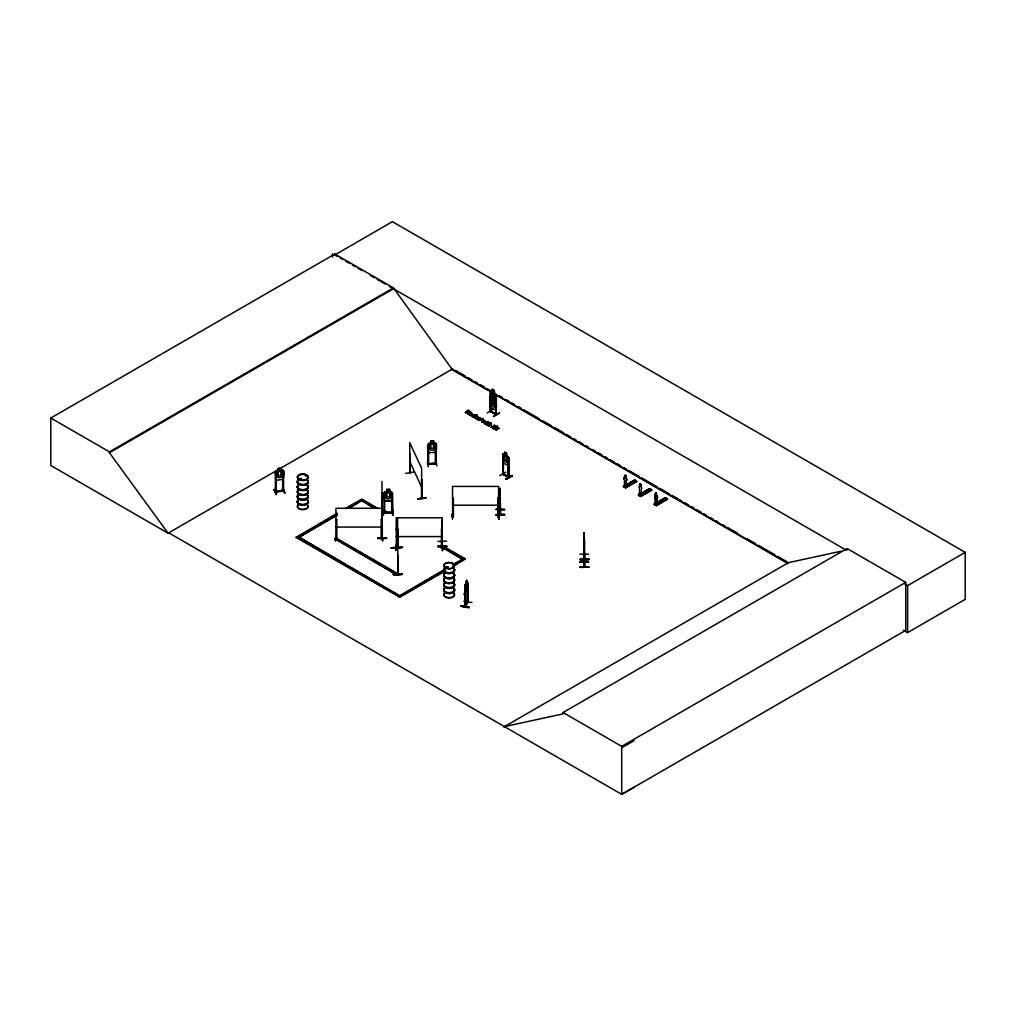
<?xml version="1.0" encoding="UTF-8"?>
<svg xmlns="http://www.w3.org/2000/svg" width="1016" height="1016" viewBox="0 0 1016 1016"><rect width="100%" height="100%" fill="white"/><g stroke="black" fill="none" stroke-linecap="round" stroke-linejoin="round"><path stroke-width="1.5" d="M500.012 503.733L499.961 500.291M584.098 549.643L584.429 554.838M584.111 543.89L584.314 540.499M499.897 503.365L500.037 506.933L500.139 488.074L500.444 514.68L500.139 490.957M499.923 496.532L500.139 498.589M499.872 499.707L499.859 501.053L499.961 494.081M499.872 498.653L499.897 497.408L499.847 500.329M584.2 554.774L584.314 552.958M584.149 543.649L584.187 542.607M584.149 551.332L584.187 550.291M625.983 486.486L626.351 480.555A1.918 1.105 60 0 0 626.059 477.926L626.059 476.237L625.983 477.977A1.918 1.105 60 0 1 626.262 480.606L626.351 480.555M640.982 484.454L640.982 486.639A1.918 1.105 60 0 1 641.35 489.217L640.982 495.148L639.28 493.966L639.28 495.338M656.755 504.254L657.035 498.373A1.918 1.105 60 0 0 656.844 495.694L656.755 495.745A1.918 1.105 60 0 1 657.035 498.373L656.844 504.203M465.087 594.538C467.741 592.798 459.524 596.989 467.385 590.906L467.576 588.137M467.398 590.944L467.69 588.162M625.208 487.451L625.729 487.883L625.437 486.689L626.72 486.143L626.72 486.956L624.611 485.724L624.421 479.45A1.918 1.105 60 0 1 624.713 477.152L624.649 475.31L625.729 475.361M624.535 485.902L625.043 485.216M625.081 485.356L624.891 487.032L624.688 484.962L625.145 485.61L624.408 485.712L625.272 485.61M639.978 494.373L639.877 494.424M655.358 503.707L655.117 497.269A1.918 1.105 60 0 1 655.396 494.97L655.574 492.887M469.113 607.301C454.952 603.199 461.645 608.266 469.138 607.238M584.035 554.38L584.289 559.27M584.594 540.042L584.619 567.017L584.429 561.365M584.644 559.27L584.479 554.457M584.644 566.268L584.314 566.293M584.073 535.953L584.289 566.471M475.056 418.211L475.336 416.357L477.342 416.344L475.336 416.75L475.056 418.211C474.586 414.668 471.907 418.592 474.853 416.09L476.834 414.947L474.853 416.484L477.342 416.738M464.884 586.588L465.214 585.229L464.909 606.793L467.716 602.082L464.884 605.993M467.398 602.602L467.678 583.336L467.563 602.158M467.982 602.247L467.97 583.387M474.523 417.906L474.79 416.7M382.359 512.102L381.978 492.862L382.105 538.67M397.548 517.512L397.942 573.913M397.942 574.256L397.853 555.066M299.199 479.374C299.949 477.177 301.498 480.644 299.25 479.285M305.613 475.463L306.184 475.425M445.503 567.538L447.142 567.411M446.57 567.677L446.303 567.677M452.171 563.588L452.45 564.197M645.744 491.325C644.754 493.09 647.992 491.198 645.897 491.414M662.292 501.002L661.518 501.193M662.457 500.977L661.213 500.774M442.062 541.985L442.493 540.868L442.15 542.1M442.15 546.519L442.15 522.795M500.05 509.118L500.52 510.197L500.139 509.067M654.888 504.698L665.912 498.335L654.875 504.711L654.342 503.377L655.46 502.73L654.495 504.126L656.222 505.117L657.339 503.809L657.492 504.723L655.726 503.504M410.197 461.95L409.931 473.304L409.702 442.595L421.615 468.274L421.64 498.538L421.678 497.281M382.321 511.404L386.448 511.454M381.978 537.108L381.978 538.29M508.737 463.588L508.051 465.582L508.8 463.639M442.112 545.389C445.097 545.351 441.096 557.682 442.392 545.249M640.131 494.297L639.381 493.903L639.381 495.275M655.815 502.984L655.218 503.593L656.057 503.072M282.639 479.196C284.912 472.77 285.026 466.7 276.339 471.005L275.476 471.983L275.336 492.201L283.439 489.928M283.654 476.86L282.727 479.311L276.314 480.339L275.501 478.231M392.417 498.767L391.478 501.053L384.886 501.079M392.506 498.78L391.541 501.129L384.886 501.129L384.01 498.78M274.015 489.674L276.517 494.513L274.091 489.344M639.648 483.972L640.398 483.73M493.293 409.181L487.197 412.966M505.803 472.199L499.707 475.691M427.342 461.874L428.206 466.738M335.775 536.029L335.432 541.071L335.851 536.092M383.807 509.841L383.388 515.175L383.807 510.095M396.05 545.249L396.113 550.215M396.088 550.532L396.088 545.224M490.665 411.061L491.084 410.947M490.144 404.178L490.284 391.249L492.354 391.693L492.214 389.306L494.22 390.462L494.157 392.811L496.291 394.703L496.291 414.909L490.182 411.391M490.436 410.578L490.855 411.785L491.007 405.359M495.706 414.617L495.706 413.931M496.494 414.109L490.855 411.29L496.494 414.719M451.942 514.21L452.476 519.214M508.19 458.483L508.952 458.686L508.19 458.483L508.114 477.279L508.521 476.479L509.016 477.52L502.958 473.989L502.869 454.038M494.335 425.221L494.297 426.11L491.109 427.482L494.335 425.221C490.207 432.143 504.126 421.094 493.42 428.815L492.938 428.142L494.297 425.717M492.938 428.536L494.297 426.11M493.687 427.8L494.944 425.577M469.151 411.302C468.528 413.918 470.802 410.451 468.49 410.312A1.448 0.838 0 0 0 467.665 410.235C466.788 412.496 462.445 413.029 468.059 412.128M497.383 429.057L495.77 429.717L494.106 428.587L496.57 429.997L497.383 429.45L496.735 427.584L499.059 428.511L497.802 427.634A1.448 0.838 0 0 0 496.989 427.546C495.77 428.142 496.583 431.483 494.64 428.282C497.294 431.025 495.325 427.533 496.989 427.152A1.448 0.838 0 0 1 497.802 427.241L499.059 428.511M465.48 587.578L465.544 606.387L464.884 606.679M467.982 602.209L465.188 606.857L465.29 585.775L466.75 580.365L466.725 582.816L467.665 582.041L467.678 602.666M465.226 585.279L466.661 580.352M465.912 582.054L466.484 581.127M465.912 582.816L466.484 581.889M465.137 585.267L467.309 581.609M464.795 587.68L467.601 583.044M464.769 588.747L467.601 584.124M655.892 503.123L655.764 504.736M300.469 479.374L299.669 479.158M306.362 475.64L305.511 475.577L306.184 475.894M428.003 463.791L436.372 463.042M435.585 463.067C440.055 464.68 424.32 464.147 428.739 464.198M436.372 463.728L435.42 463.791L436.359 463.944M445.503 567.296L446.57 567.449M631.508 482.714L630.745 483.299M282.626 490.309L275.399 491.274L275.26 492.036L283.54 490.639L282.626 490.791L282.715 471.983L283.54 472.021L282.791 472.148M275.412 491.985L276.174 491.884M276.098 473.1L276.111 492.125L276.174 473.265L275.349 473.227L276.174 473.265M282.715 490.093L283.591 490.855L275.526 492.201M283.591 490.855L283.54 470.637L282.639 470.027M493.992 406.425L495.008 405.143L495.008 400.825L494.132 399.402M275.501 472.034L276.365 471.068M486.778 422.186C486.194 420.853 481.8 425.183 484.645 421.208C479.641 423.659 483.438 420.586 484.048 420.218M484.099 422.402L485.381 420.992L482.6 421.538M336.817 538.01L335.991 537.794M452.463 516.141C454.774 516.23 451.46 515.404 452.628 516.852L452.526 486.41L498.577 486.41L498.665 516.801L498.64 515.925L497.7 516.318M452.615 516.585L453.403 516.801L453.314 497.827L452.526 497.84L453.314 498.005L453.288 516.827M441.401 547.51L442.176 547.281M396.316 547.281L396.316 548.246L396.215 517.804L442.265 517.804L442.176 548.246L443.7 546.43L465.239 558.864L452.958 566.534M383.87 511.912L384.835 511.912L383.985 511.899M383.87 512.597L392.417 512.559M391.541 511.912L392.506 511.912L391.668 511.899M428.904 452.641C427.749 449.974 426.517 445.541 428.854 443.344L430.784 443.281L430.771 440.919L433.603 440.792L430.771 440.919M428.066 444.31L428.892 443.421L435.407 442.938L436.41 443.751L436.41 449.961L435.445 452.323L428.841 452.73L427.952 450.431M481.825 422.11L483.616 419.964M465.125 605.676L465.188 606.323M494.195 398.209L493.065 399.72L491.401 396.659L492.671 400.012C489.864 401.358 492.379 404 493.103 400.761L494.843 404L493.509 400.507L494.805 398.666L492.239 397.027M655.485 492.938L656.158 492.836M386.944 489.509L386.944 491.884L384.01 492.633L384.048 512.826L392.328 512.826L392.328 511.861M427.876 463.575L428.6 464.439L428.625 463.512M421.411 497.37L421.615 498.488L421.691 479.222L421.932 498.5L421.767 497.319M477.736 419.075C473.774 417.017 480.632 418.529 477.672 417.055C480.263 420.129 478.473 414.807 475.679 418.262C479.298 420.294 475.031 418.681 476.288 417.144C479.082 414.909 479.387 420.18 478.511 417.779M446.976 567.563L445.529 567.334M452.552 563.905L452.742 563.804M645.617 491.376L646.379 491.96M661.276 500.685L662.292 500.609M490.284 391.249L490.944 390.881M503.403 453.644L508.8 457.429L508.8 477.634L502.768 474.155L502.793 453.974C505.828 455.765 504.507 449.351 504.8 454.457L503.796 454.647L503.796 458.965L504.8 461.391L506.666 462.47L507.67 461.2L507.67 456.882L506.666 455.536L506.806 453.149L504.736 452.031M502.793 453.974L503.441 453.517M490.728 397.485L490.08 398.056L490.728 397.485L495.414 400.202C497.192 404.114 497.256 414.439 490.639 406.845L490.08 395.859L490.791 395.364L496.227 399.25L495.44 398.069M490.144 395.935L490.817 395.453M336.753 538.023L335.928 537.769M381.14 538.493L381.229 519.697L382.016 519.875L381.229 519.697M381.978 481.444L382.105 538.493M396.126 548.018L397.065 548.221L396.913 547.307M452.526 515.95L453.403 516.318M441.477 529.222L442.265 529.399L441.477 529.222L441.414 548.221L442.265 547.332M442.176 548.221L441.401 548.195M497.815 515.938L497.891 516.865L497.789 497.84L498.577 498.005L497.789 497.84M497.891 516.839L498.64 516.611M498.551 516.827L497.802 516.814M384.658 511.861L384.658 512.826L384.746 493.801L383.959 493.801M392.392 512.102L383.896 512.115M471.615 414.388C472.516 412.826 469.125 412.966 471.894 414.033M476.669 417.398L476.326 418.529L477.736 418.681M468.554 412.991C467.817 413.398 469.506 414.858 467.627 413.918C469.176 410.261 472.732 413.753 469.024 411.937M487.109 423.697L487.629 425.463L490.55 424.79L488.721 426.098L490.576 424.472L487.223 424.84M636.651 481.343L625.45 487.705L623.57 486.423L635.14 480.568L623.405 486.537L624.84 485.051M633.463 480.543C638.099 483.934 631.698 479.209 634.721 480.339L624.116 486.931M623.392 486.524L634.975 480.289M636.105 481.14L634.581 479.895M651.739 490.156L640.499 496.392L651.789 490.169L649.592 488.721L650.113 489.242L639.064 495.579L638.404 495.186L649.592 488.721C646.125 489.128 653.834 491.922 648.475 489.217M665.226 497.967L667.563 499.275L656.501 505.65M654.355 504.304L665.34 497.916L666.852 498.881M655.98 505.219L657.492 503.911M492.442 396.685L493.662 398.132L492.442 397.447L492.277 392.506L494.157 393.586L493.992 404.571L492.112 403.504L492.176 393.827L494.195 394.97L495.135 398.666L495.135 402.984L494.132 404.266L492.239 403.2L491.223 400.774L491.223 396.456L492.239 396.253M492.112 398.259L492.112 395.948M494.132 395.008L492.112 393.865M494.068 397.129L492.036 395.986M490.779 404.685C487.236 397.396 495.287 412.737 496.227 405.46M168.808 532.854L168.148 533.248L50.8 465.493L50.8 418.02L334.823 254.038L393.459 287.884L452.095 369.214L490.461 391.363M334.823 254.038L334.823 254.914L392.417 221.666L965.2 552.361L965.2 599.351L907.606 632.6L903.491 630.212M50.8 418.02L109.436 451.866L393.459 287.884M634.136 787.248L621.703 794.334L168.732 532.816L168.059 533.197L109.436 452.742L393.459 288.76M168.059 533.197L452.755 368.833M490.855 390.83L496.291 394.703L496.202 414.922M490.461 392.506L490.665 411.747M494.22 390.462L492.277 389.268L492.277 391.731L491.287 391.922L491.287 396.24L492.277 398.666L494.157 399.745L495.148 398.475L494.284 390.423M470.738 411.734C465.061 408.483 470.141 413.842 465.595 412.814C465.087 411.81 467.398 413.144 467.665 410.616A1.448 0.838 0 0 1 468.49 410.705L469.735 411.582M495.668 395.757L496.43 395.961L495.668 395.757L495.668 414.63M469.303 412.09L467.576 413.207L468.77 414.134M490.83 400.139L490.284 397.447L490.83 400.139L495.529 402.857L496.227 400.952M470.433 415.544C469.151 415.76 475.386 413.017 470.459 413.156L469.71 412.712L468.77 413.741M470.662 413.41L472.415 413.931L470.027 415.303M470.624 414.566C470.764 415.011 467.843 413.702 471.297 414.185M471.615 413.995C470.357 412.102 467.106 414.985 470.281 415.163M473.253 416.09C468.757 414.795 480.505 414.058 471.449 415.239A1.321 0.762 0 0 0 471.538 415.76C471.869 417.474 477.457 413.017 471.449 415.633A1.321 0.762 0 0 0 471.538 416.154L472.821 416.763L476.834 414.947M473.05 417.055L476.834 415.341M479.641 419.786L478.511 419.29L479.908 418.452A1.334 0.775 0 0 1 480.708 418.63A1.549 0.902 0 0 1 481.368 419.176C489.026 418.592 471.475 422.199 480.289 418.465C482.003 418.44 475.602 421.297 481.038 418.973M479.057 420.51L482.829 418.414M495.973 414.452L495.884 408.165M499.491 412.75L493.344 416.611L499.504 413.055M487.947 421.513L487.845 423.189L487.947 421.513L488.417 422.173L484.734 423.799L487.553 422.237M484.734 423.799L488.417 421.78M487.909 422.834L486.118 423.913L487.286 424.815M487.909 422.44C490.207 422.046 489.001 425.094 487.147 422.008M489.28 422.44L486.169 424.625L490.995 423.126L489.775 424.231L490.995 423.126M489.344 423.266L486.677 424.459L487.312 424.447M487.223 425.234L490.995 423.52M444.779 571.259L399.783 597.243L296.266 537.477L337.172 513.27M345.351 508.546L361.721 499.097L377.825 508.394M488.721 425.704L491.134 424.65L489.775 423.837M296.266 537.477L337.172 513.855M346.723 508.343L356.26 502.831M358.991 501.256L361.721 499.681L376.466 508.203M488.721 426.098L491.134 425.044L489.775 424.231M336.995 514.744L297.447 538.163M347.904 508.445L362.903 499.783L349.263 508.241M298.806 537.375L336.995 515.328M491.109 427.482L494.944 425.971M492.938 428.142L496.646 426.555M334.874 538.721L336.067 538.01L396.05 572.668L394.868 573.938L334.874 538.721L394.868 573.354L396.05 572.668M334.874 539.305L336.753 538.493M382.067 512.216L383.248 511.531M382.067 512.801L383.248 512.115M503.314 455.676L502.768 455.359L503.377 474.51L502.958 473.304M506.73 455.498L508.8 457.429L508.724 477.647M502.73 460.21L503.352 462.864L508.114 465.544M503.288 474.51L503.53 463.385M508.127 477.253L508.394 463.067M508.724 476.961L503.377 474.015L509.016 476.834M505.854 479.336C524.84 467.728 493.014 486.677 512.305 475.996M505.892 478.98L512 475.488M444.957 569.201L398.59 596.557L427.228 580.022M453.136 564.477L464.045 558.178L465.239 559.448M429.959 578.447L439.509 572.935M442.227 571.36L444.957 569.785M454.508 564.274L462.686 559.549M296.266 536.893L399.783 596.659L444.779 570.675M452.958 565.95L465.239 558.864M624.624 477.19L624.713 477.152A1.918 1.105 60 0 0 624.345 479.501L624.421 479.45M629.476 482.841C634.924 485.292 627.113 483.248 630.606 482.194L632.638 483.54L630.606 482.194M631.596 481.622C637.045 484.073 629.234 482.029 632.714 480.974L634.746 482.321L632.714 480.974M626.72 486.143L625.437 486.689M636.613 481.076L625.043 487.464L636.397 481.279M625.704 487.858L636.791 481.508L634.581 480.06M640.982 484.95L639.724 483.832L639.712 485.813A1.918 1.105 60 0 0 639.432 488.112L639.572 494.259M640.982 486.639L641.071 484.899M649.592 488.721L638.67 495.351L638.569 494.271L639.851 493.713L640.004 495.63M639.851 493.713L638.569 494.271M644.487 491.503C649.935 493.954 642.125 491.909 645.605 490.855L647.649 492.201L645.605 490.855M646.608 490.284C652.056 492.735 644.233 490.69 647.725 489.636L649.757 490.982L647.725 489.636M649.986 488.95L639.115 495.605M640.766 496.545L640.448 495.351L641.566 494.716L641.731 495.618M641.731 494.805L640.448 495.351M649.592 488.569L651.624 489.737L640.474 496.392L638.429 495.224M655.396 493.268L655.485 494.919A1.918 1.105 60 0 0 655.206 497.218L656.006 503.377L655.142 503.009L655.053 504.444M665.353 497.675L654.177 504.292L656.539 505.638M654.748 504.533L665.861 498.323L665.353 497.827L665.886 498.335M667.004 498.767L655.815 505.231L667.398 498.843M656.222 505.46L667.398 498.996M503.784 727.024L788.48 562.648L840.93 551.244M504.444 726.63L563.08 713.88L563.08 712.521L847.103 548.538L905.739 582.384L905.739 630.352L621.703 794.334L621.703 746.366L905.739 582.384M847.103 549.897L846.442 550.291L389.369 286.398M904.888 584.035L907.606 585.61L965.2 552.361M621.703 747.738L634.136 740.651M476.987 417.614L478.612 417.995M483.375 422.618L486.778 421.792M655.447 503.301L655.638 503.199M481.825 421.729L484.645 421.208M442.265 548.234L441.566 547.967M299.631 478.765L300.291 478.93M446.595 567.474L445.808 567.5M492.112 398.412L491.096 398.615L491.096 402.933L492.112 405.359M496.43 414.757L490.461 411.302L490.461 405.041M278.194 468.389L280.937 467.982L280.848 470.383L282.207 470.929L282.207 475.247L280.848 477.317L278.308 477.749L276.949 476.123L276.949 471.818L278.308 470.814L278.194 468.389L278.194 470.7M282.486 488.264L284.798 493.116L282.829 488.251M284.874 493.039L282.829 488.213M409.981 453.974L410.21 473.151M413.969 471.957L405.651 473.405M417.627 498.831L425.958 497.535M396.189 547.98L397.002 548.018M396.913 548.221L397.002 529.222L396.215 529.222L397.002 529.222M433.603 443.103L435.42 442.989M427.876 445.465L428.676 445.58L427.876 445.465L427.901 464.426M435.508 444.995L436.309 445.11L435.508 444.995L435.546 464.007L435.534 445.16M435.991 460.985L436.893 465.912M503.377 473.824L502.704 473.431L503.491 473.608M282.829 490.957L282.715 471.983M474.853 416.09L477.342 416.344M584.086 535.61L584.403 562.597L584.073 532.74L584.238 534.378M584.289 537.743L584.225 539.14M584.149 542.061L584.162 540.423M584.149 544.373L584.187 545.986M584.225 545.351L584.2 547.091L584.073 540.271M579.907 554.126L588.543 554.152M588.785 558.876C582.32 561.429 572.808 558.406 588.785 558.914M588.797 559.473L580.161 559.346M579.907 561.988L588.543 561.835M580.174 567.36L588.797 567.182L580.174 567.373L580.161 566.699L588.797 567.233M580.161 567.093L588.785 566.941M499.986 492.582L500.037 497.637M382.13 511.213L386.448 511.594L381.978 512.102M498.64 513.829L498.767 519.151M497.891 516.153L498.665 516.115L497.726 516.153M453.314 516.801L452.628 516.827M382.27 518.986L382.321 537.845M336.753 519.697L335.966 519.697L336.753 519.697L336.842 538.493M397.853 529.374L397.853 548.221C415.95 545.465 376.898 548.767 396.164 547.675M382.13 535.724L382.613 541.071L382.13 535.991M386.448 537.896C359.766 538.696 404.749 538.175 377.812 537.947M386.448 538.505L377.812 538.569M336.055 537.756L335.902 538.696L336.842 538.175M382.016 538.67L381.33 538.696M393.382 547.573L402.019 547.522M402.019 573.989C386.118 573.265 395.427 576.44 402.019 573.951M393.395 574.637L402.019 574.624M393.382 574.37L402.019 574.319M389.585 489.509L389.585 491.884L390.995 492.646L390.995 496.964L389.585 498.818L386.944 498.818L385.521 496.964L385.521 492.646L386.944 491.884L386.842 489.433L389.674 489.433L389.674 491.808L392.506 492.62L392.989 515.175L392.582 510.134M386.842 489.483L389.674 489.483M384.912 491.808L391.516 491.808M392.417 493.801L391.643 493.801L391.731 512.826L391.731 511.861M383.959 493.979L384.746 493.979M391.643 493.979L392.417 493.979M500.139 502.425L500.012 503.568L499.999 501.917M452.526 505.206L498.577 505.206M382.016 508.279L335.966 508.279L335.877 538.67M495.973 509.397L504.609 509.41M504.609 509.575L495.973 509.308L504.609 509.702M495.973 514.896L504.609 514.947L504.609 514.299L495.973 514.96M442.062 519.913L442.15 534.264M335.966 527.075L382.016 527.075M396.215 536.6L442.265 536.6M437.985 541.426L446.621 541.147M437.985 546.202L446.621 546.202M437.985 546.545L446.621 546.456M435.546 463.321L427.85 463.779M479.298 419.976L477.939 419.189L479.882 418.122A1.334 0.775 0 0 1 480.708 418.236A1.549 0.902 0 0 1 481.368 418.783M470.281 414.769L468.884 414.185L470.967 414.071M646.062 491.401L646.709 491.769M471.957 602.526L463.791 601.193M397.878 573.875L397.942 573.227M499.072 514.172L499.174 519.189M392.532 509.803L392.582 515.112M639.699 494.436L639.686 493.624M655.904 492.811L656.755 495.745M492.112 399.186L493.992 400.253M492.239 401.345L494.132 402.412M334.823 254.914L337.553 256.489M340.284 258.064L343.014 259.639M345.732 261.214L349.822 263.576M352.552 265.151L355.283 266.725M358.013 268.3L362.102 270.662M370.281 275.387L374.371 277.749M377.101 279.324L385.28 284.036M455.498 370.408L465.087 375.945M467.83 377.533L471.945 379.908M474.675 381.483L477.418 383.07M480.162 384.645L484.276 387.02M487.02 388.607L489.75 390.195M499.351 395.732L502.082 397.307M506.197 399.682L508.94 401.269M511.683 402.844L514.413 404.431M518.528 406.806L521.271 408.381M524.015 409.969L539.09 418.668M543.192 421.043L551.421 425.793M554.152 427.368L563.753 432.905M566.484 434.492L570.598 436.867M573.341 438.442L576.085 440.03M578.828 441.617L582.93 443.979M585.673 445.567L588.416 447.154M592.519 449.517L595.262 451.104M598.005 452.692L602.12 455.066M604.863 456.641L607.593 458.229M610.337 459.804L614.451 462.178M617.195 463.766L619.925 465.341M624.04 467.716L626.783 469.303M629.526 470.878L639.115 476.415M641.858 478.003L656.933 486.702M659.663 488.29L669.265 493.827M671.995 495.402L681.596 500.952M684.327 502.526L688.442 504.901M691.185 506.489L693.928 508.064M696.671 509.651L700.773 512.026M703.517 513.601L706.26 515.188M710.362 517.563L713.105 519.138M715.848 520.725L718.591 522.3M722.706 524.675L725.437 526.263M728.18 527.837L737.768 533.387M747.37 538.925L755.587 543.662M758.33 545.249L774.776 554.736M777.507 556.323L787.108 561.861M495.935 394.525L787.806 563.042M451.193 369.087L488.315 390.525M495.186 394.487L788.01 563.55M492.277 396.824L494.157 397.891M655.053 503.072L657.339 504.469L657.339 503.809M623.57 485.61L625.437 487.35M638.734 495.021L640.448 496.011M488.417 422.173L487.528 421.754M476.987 417.22L478.269 417.957M476.669 417.792L478.345 418.757M446.418 548.589L462.699 557.987M375.285 508.305L361.721 500.469L373.926 508.102M442.519 547.116L462.864 559.448L442.519 547.7L443.7 546.43M337.426 539.407L340.144 540.982M342.875 542.557L396.05 573.253M345.11 564.312L298.628 536.893L399.783 595.871L360.147 572.986M347.84 565.887L357.403 571.411M563.08 712.521L621.703 746.366M490.245 411.455L490.245 405.155M656.247 493.001L656.73 493.84M625.475 475.234L625.958 476.072M469.049 411.493L467.309 411.175L468.046 412.305M409.791 473.215L409.981 464.541M655.485 503.403L655.46 502.73M625.246 485.508L624.37 485.242L624.37 486.613M497.357 429.235L496.786 427.977L498.513 428.79M274.028 489.636L276.517 494.513M409.702 461.391L421.615 487.07M465.29 590.093L465.76 591.172L467.106 587.108L466.636 580.479M584.048 562.572L584.314 566.979M426.072 498.107L417.652 499.199M397.942 547.776L397.853 528.93M588.797 559.549L580.174 559.676M584.073 532.74L584.289 537.794M584.073 547.954L584.149 549.478M584.187 538.302L584.162 532.74M499.986 500.113L500.024 501.637M584.035 539.458L584.073 542.125M584.035 547.141L584.073 549.808M499.897 502.844L499.974 499.3M499.859 495.706L499.872 498.856M907.606 585.61L907.606 632.6M641.566 494.716L641.566 495.364M626.555 486.042L626.555 486.702L624.269 485.292L624.269 486.664M469.633 411.899L469.71 412.712M436.309 443.738L436.232 463.969M433.591 440.741L433.502 443.192L434.911 443.878L434.911 448.196L433.502 450.126L430.873 450.291L429.463 448.526L429.463 444.208L430.873 443.357L430.873 441.033M428.65 445.414L428.6 464.439M384.111 492.608L384.111 498.818M332.524 253.86L332.524 256.972M275.565 471.995L275.59 478.206M109.436 451.866L109.436 452.742M307.505 485.572A5.461 3.15 0 0 1 302.781 490.296A5.461 3.15 0 0 1 298.044 485.572M307.429 485.902A5.372 3.099 0 0 1 302.781 490.55A5.372 3.099 0 0 1 298.12 485.902M307.416 489.953A5.347 3.086 0 0 1 302.781 494.589A5.347 3.086 0 0 1 298.145 489.953M307.416 490.284A5.359 3.099 0 0 1 302.781 494.932A5.359 3.099 0 0 1 298.132 490.284M307.505 480.39A5.461 3.15 0 0 1 302.781 485.115A5.461 3.15 0 0 1 298.044 480.39M298.92 479.73A5.461 3.15 0 0 1 301.358 478.917M307.442 485.026A5.385 3.112 0 0 1 302.781 489.687A5.385 3.112 0 0 1 298.107 485.026M307.442 480.708A5.385 3.112 0 0 1 302.781 485.369A5.385 3.112 0 0 1 298.107 480.708M298.971 480.073A5.385 3.112 0 0 1 301.384 479.26M307.505 485.305A5.461 3.15 0 0 1 302.781 490.03A5.461 3.15 0 0 1 298.044 485.305M307.505 480.124A5.461 3.15 0 0 1 302.781 484.848A5.461 3.15 0 0 1 298.044 480.124M298.92 479.463A5.461 3.15 0 0 1 301.358 478.65M307.429 479.844A5.372 3.099 0 0 1 302.781 484.492A5.372 3.099 0 0 1 298.12 479.844M298.971 479.196A5.372 3.099 0 0 1 301.384 478.396M307.505 500.355A5.461 3.15 0 0 1 302.781 505.079A5.461 3.15 0 0 1 298.044 500.355M307.429 500.685A5.372 3.099 0 0 1 302.781 505.333A5.372 3.099 0 0 1 298.12 500.685M307.416 504.736A5.347 3.086 0 0 1 302.781 509.372A5.347 3.086 0 0 1 298.145 504.736M307.416 490.728A5.359 3.099 0 0 1 302.781 495.376A5.359 3.099 0 0 1 298.132 490.728M307.454 505.015A5.397 3.112 0 0 1 302.781 509.689A5.397 3.112 0 0 1 298.107 505.015M307.454 490.436A5.397 3.112 0 0 1 302.781 495.11A5.397 3.112 0 0 1 298.107 490.436M307.505 495.173A5.461 3.15 0 0 1 302.781 499.897A5.461 3.15 0 0 1 298.044 495.173M307.442 499.809A5.385 3.112 0 0 1 302.781 504.469A5.385 3.112 0 0 1 298.107 499.809M307.442 495.49A5.385 3.112 0 0 1 302.781 500.151A5.385 3.112 0 0 1 298.107 495.49M307.505 500.088A5.461 3.15 0 0 1 302.781 504.812A5.461 3.15 0 0 1 298.044 500.088M307.505 494.906A5.461 3.15 0 0 1 302.781 499.631A5.461 3.15 0 0 1 298.044 494.906M307.429 494.627A5.372 3.099 0 0 1 302.781 499.275A5.372 3.099 0 0 1 298.12 494.627M453.885 573.85A5.461 3.15 0 0 1 449.161 578.587A5.461 3.15 0 0 1 444.436 573.85M453.822 574.18A5.385 3.112 0 0 1 449.161 578.841A5.385 3.112 0 0 1 444.5 574.18M453.809 578.218A5.359 3.099 0 0 1 449.161 582.866A5.359 3.099 0 0 1 444.513 578.218M453.835 578.523A5.397 3.112 0 0 1 449.161 583.197A5.397 3.112 0 0 1 444.487 578.523M453.885 568.668A5.461 3.15 0 0 1 449.161 573.392A5.461 3.15 0 0 1 444.436 568.668M445.3 568.02A5.461 3.15 0 0 1 447.751 567.195M453.809 573.316A5.372 3.099 0 0 1 449.161 577.964A5.372 3.099 0 0 1 444.513 573.316M453.822 568.985A5.385 3.112 0 0 1 449.161 573.659A5.385 3.112 0 0 1 444.5 568.985M445.351 568.35A5.385 3.112 0 0 1 447.764 567.538M453.885 573.583A5.461 3.15 0 0 1 449.161 578.32A5.461 3.15 0 0 1 444.436 573.583M453.885 568.401A5.461 3.15 0 0 1 449.161 573.126A5.461 3.15 0 0 1 444.436 568.401M445.3 567.754A5.461 3.15 0 0 1 447.751 566.928M453.822 568.122A5.385 3.112 0 0 1 449.161 572.783A5.385 3.112 0 0 1 444.5 568.122M445.351 567.474A5.385 3.112 0 0 1 447.764 566.674M453.885 588.632A5.461 3.15 0 0 1 449.161 593.369A5.461 3.15 0 0 1 444.436 588.632M453.822 588.962A5.385 3.112 0 0 1 449.161 593.623A5.385 3.112 0 0 1 444.5 588.962M453.809 593.001A5.359 3.099 0 0 1 449.161 597.649A5.359 3.099 0 0 1 444.513 593.001M453.809 579.018A5.359 3.099 0 0 1 449.161 583.654A5.359 3.099 0 0 1 444.513 579.018M453.835 593.306A5.397 3.112 0 0 1 449.161 597.98A5.397 3.112 0 0 1 444.487 593.306M453.835 578.714A5.397 3.112 0 0 1 449.161 583.387A5.397 3.112 0 0 1 444.487 578.714M453.885 583.451A5.461 3.15 0 0 1 449.161 588.175A5.461 3.15 0 0 1 444.436 583.451M453.809 588.099A5.372 3.099 0 0 1 449.161 592.747A5.372 3.099 0 0 1 444.513 588.099M453.822 583.768A5.385 3.112 0 0 1 449.161 588.442A5.385 3.112 0 0 1 444.5 583.768M453.885 588.366A5.461 3.15 0 0 1 449.161 593.103A5.461 3.15 0 0 1 444.436 588.366M453.885 583.184A5.461 3.15 0 0 1 449.161 587.908A5.461 3.15 0 0 1 444.436 583.184M453.822 582.905A5.385 3.112 0 0 1 449.161 587.565A5.385 3.112 0 0 1 444.5 582.905M460.947 605.955L469.138 607.631L460.947 605.955M466.636 583.565L465.76 585L465.76 589.318L466.636 587.883L466.636 583.565M651.231 489.674L640.055 496.125L651.256 489.775M280.391 468.528L278.765 468.808L278.765 469.582L280.391 469.303L280.391 468.528M280.848 471.157L278.308 471.576L278.308 475.894L280.848 475.475L280.848 471.157M433.032 441.287L431.343 441.401L431.343 442.163L433.032 442.062L433.032 441.287M433.502 443.954L430.873 444.119L430.873 448.437L433.502 448.272L433.502 443.954M584.289 545.427L584.225 546.824L584.289 545.427M584.086 548.119L584.01 550.939L584.086 548.119M588.543 561.581L579.92 562.115L588.543 561.581M500.037 497.586L499.961 498.983L500.037 497.586M389.115 489.953L387.413 489.953L387.413 490.728L389.115 490.728L389.115 489.953M389.585 492.646L386.944 492.646L386.944 496.964L389.585 496.964L389.585 492.646M504.609 514.617L495.973 514.617L504.609 514.706M446.621 546.138L437.985 546.138L437.985 546.798L446.621 546.798L446.621 546.138M493.789 395.211L492.582 394.525L493.789 395.973L493.789 395.211M493.814 390.69L492.62 389.992L493.814 391.465L493.814 390.69M666.28 499.491L664.235 498.31L666.28 499.491M665.531 499.923L663.486 498.742L665.531 499.923M664.413 500.57L662.368 499.389L664.413 500.57M663.41 501.142L661.378 499.961L663.41 501.142M662.292 501.79L660.26 500.609L662.292 501.79M506.336 453.415L505.13 452.717L506.336 454.19L506.336 453.415M506.666 456.311L504.8 455.231L504.8 459.55L506.666 460.629L506.666 456.311M300.101 479.73A5.359 3.099 0 0 0 308.14 477.05A5.359 3.099 0 0 0 300.101 474.37A5.359 3.099 0 0 0 300.101 479.73M300.101 480.174A5.359 3.099 0 0 0 308.14 477.495A5.359 3.099 0 0 0 300.101 474.815A5.359 3.099 0 0 0 300.101 480.174M300.076 479.933A5.397 3.112 0 0 0 308.166 477.228A5.397 3.112 0 0 0 300.076 474.535A5.397 3.112 0 0 0 300.076 479.933M446.469 568.198A5.397 3.112 0 0 0 454.558 565.506A5.397 3.112 0 0 0 446.469 562.8A5.397 3.112 0 0 0 446.469 568.198M446.481 568.439A5.359 3.099 0 0 0 454.52 565.76A5.359 3.099 0 0 0 446.481 563.08A5.359 3.099 0 0 0 446.481 568.439"/></g></svg>
